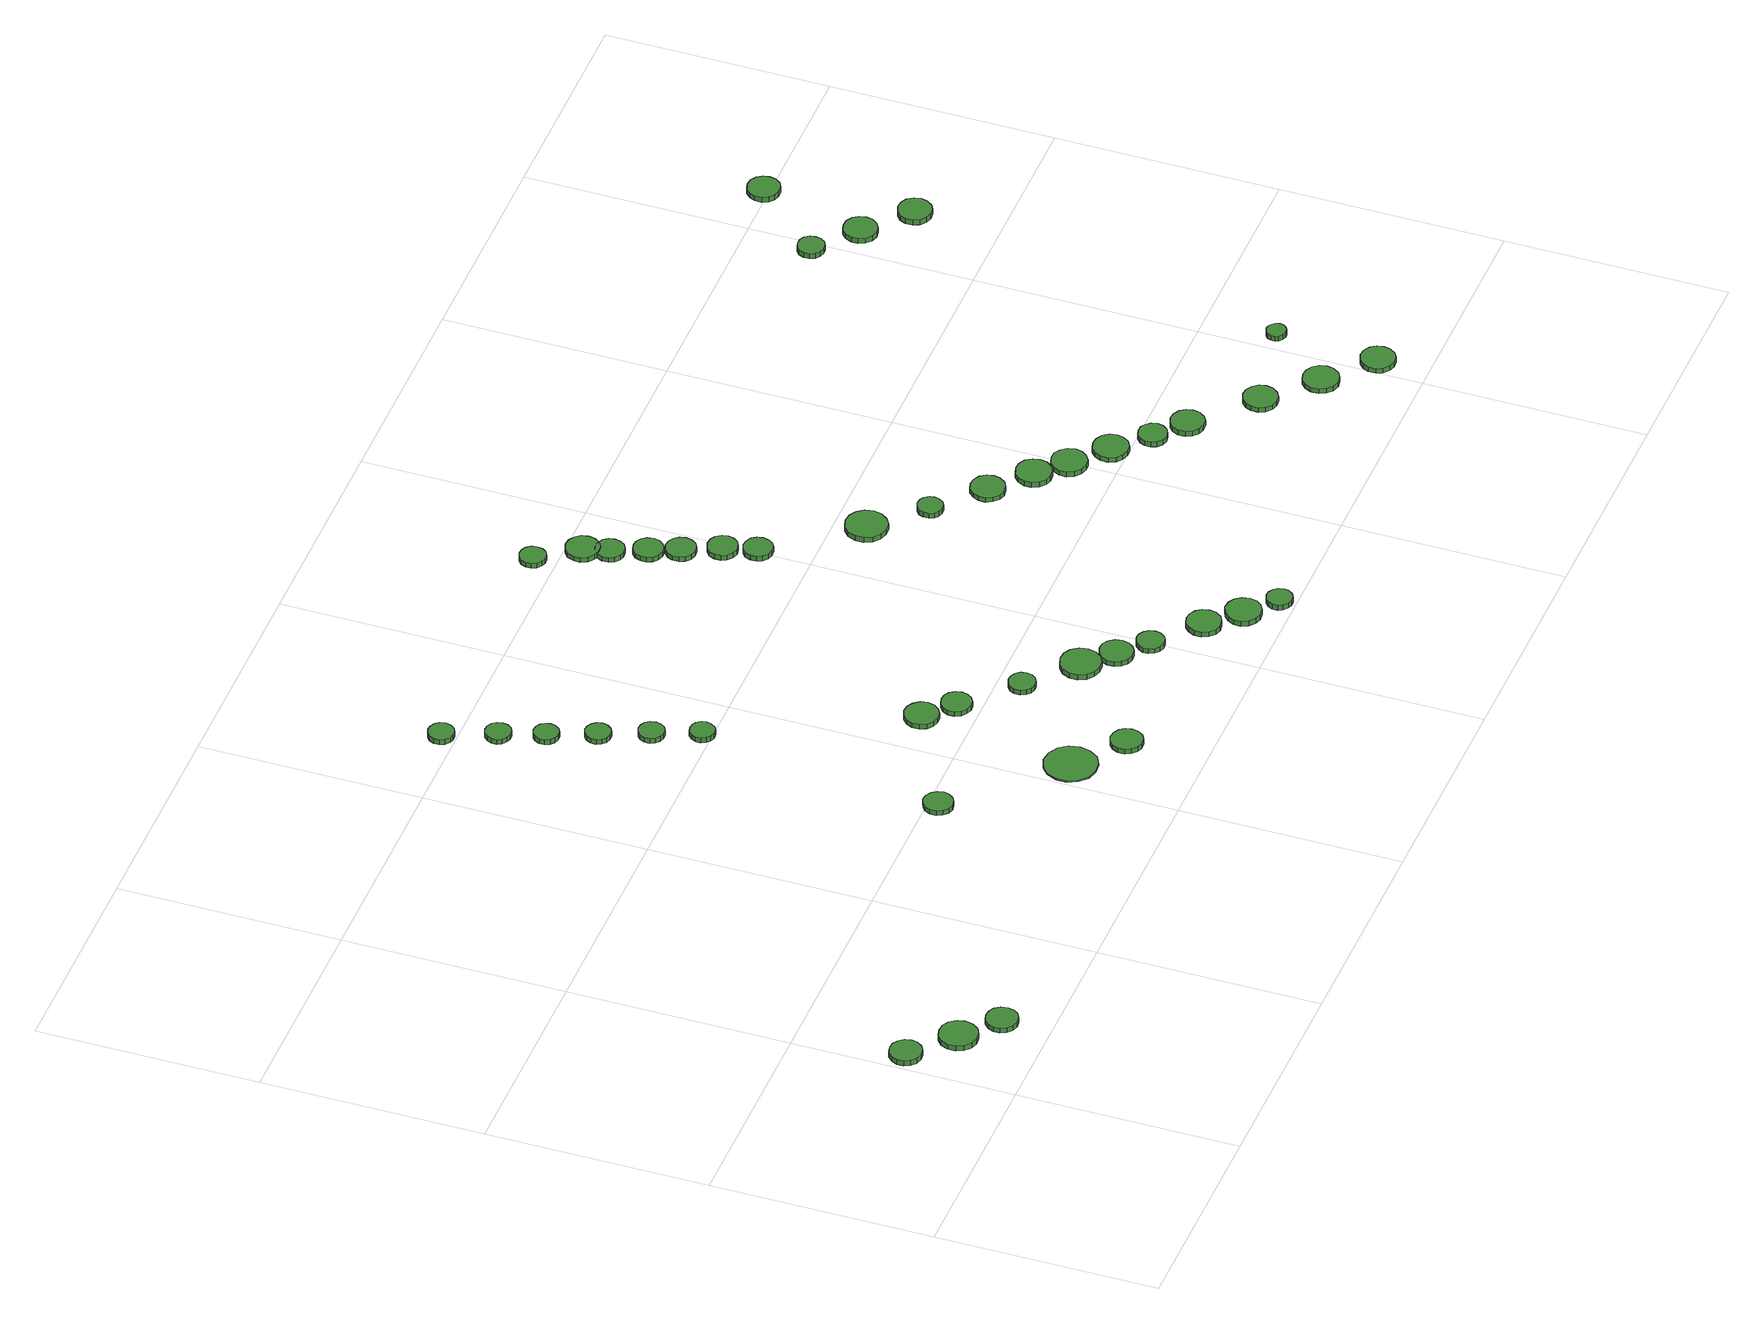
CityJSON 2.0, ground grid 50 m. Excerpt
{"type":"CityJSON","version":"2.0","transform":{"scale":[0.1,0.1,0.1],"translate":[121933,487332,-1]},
"CityObjects":{
"tree1":{"type":"SolitaryVegetationObject","attributes":{"function":"something"},"geometry":[{"type":"MultiSurface","lod":"1","boundaries":[[[0,1,2,3,4,5,6,7,8,9,10,11,12,13,14]],[[15,16,17,18,19,20,21,22,23,24,25,26,27,28,29]],[[0,29,28,1]],[[1,28,27,2]],[[2,27,26,3]],[[3,26,25,4]],[[4,25,24,5]],[[5,24,23,6]],[[6,23,22,7]],[[7,22,21,8]],[[8,21,20,9]],[[9,20,19,10]],[[10,19,18,11]],[[11,18,17,12]],[[12,17,16,13]],[[13,16,15,14]],[[14,15,29,0]]]}]},
"tree2":{"type":"SolitaryVegetationObject","attributes":{"function":"something"},"geometry":[{"type":"MultiSurface","lod":"1","boundaries":[[[30,31,32,33,34,35,36,37,38,39,40,41,42,43,44]],[[45,46,47,48,49,50,51,52,53,54,55,56,57,58,59]],[[30,59,58,31]],[[31,58,57,32]],[[32,57,56,33]],[[33,56,55,34]],[[34,55,54,35]],[[35,54,53,36]],[[36,53,52,37]],[[37,52,51,38]],[[38,51,50,39]],[[39,50,49,40]],[[40,49,48,41]],[[41,48,47,42]],[[42,47,46,43]],[[43,46,45,44]],[[44,45,59,30]]]}]},
"tree3":{"type":"SolitaryVegetationObject","attributes":{"function":"something"},"geometry":[{"type":"MultiSurface","lod":"1","boundaries":[[[60,61,62,63,64,65,66,67,68,69,70,71,72,73,74]],[[75,76,77,78,79,80,81,82,83,84,85,86,87,88,89]],[[60,89,88,61]],[[61,88,87,62]],[[62,87,86,63]],[[63,86,85,64]],[[64,85,84,65]],[[65,84,83,66]],[[66,83,82,67]],[[67,82,81,68]],[[68,81,80,69]],[[69,80,79,70]],[[70,79,78,71]],[[71,78,77,72]],[[72,77,76,73]],[[73,76,75,74]],[[74,75,89,60]]]}]},
"tree4":{"type":"SolitaryVegetationObject","attributes":{"function":"something"},"geometry":[{"type":"MultiSurface","lod":"1","boundaries":[[[90,91,92,93,94,95,96,97,98,99,100,101,102,103,104]],[[105,106,107,108,109,110,111,112,113,114,115,116,117,118,119]],[[90,119,118,91]],[[91,118,117,92]],[[92,117,116,93]],[[93,116,115,94]],[[94,115,114,95]],[[95,114,113,96]],[[96,113,112,97]],[[97,112,111,98]],[[98,111,110,99]],[[99,110,109,100]],[[100,109,108,101]],[[101,108,107,102]],[[102,107,106,103]],[[103,106,105,104]],[[104,105,119,90]]]}]},
"tree5":{"type":"SolitaryVegetationObject","attributes":{"function":"something"},"geometry":[{"type":"MultiSurface","lod":"1","boundaries":[[[120,121,122,123,124,125,126,127,128,129,130,131,132,133,134]],[[135,136,137,138,139,140,141,142,143,144,145,146,147,148,149]],[[120,149,148,121]],[[121,148,147,122]],[[122,147,146,123]],[[123,146,145,124]],[[124,145,144,125]],[[125,144,143,126]],[[126,143,142,127]],[[127,142,141,128]],[[128,141,140,129]],[[129,140,139,130]],[[130,139,138,131]],[[131,138,137,132]],[[132,137,136,133]],[[133,136,135,134]],[[134,135,149,120]]]}]},
"tree6":{"type":"SolitaryVegetationObject","attributes":{"function":"something"},"geometry":[{"type":"MultiSurface","lod":"1","boundaries":[[[150,151,152,153,154,155,156,157,158,159,160,161,162,163,164]],[[165,166,167,168,169,170,171,172,173,174,175,176,177,178,179]],[[150,179,178,151]],[[151,178,177,152]],[[152,177,176,153]],[[153,176,175,154]],[[154,175,174,155]],[[155,174,173,156]],[[156,173,172,157]],[[157,172,171,158]],[[158,171,170,159]],[[159,170,169,160]],[[160,169,168,161]],[[161,168,167,162]],[[162,167,166,163]],[[163,166,165,164]],[[164,165,179,150]]]}]},
"tree7":{"type":"SolitaryVegetationObject","attributes":{"function":"something"},"geometry":[{"type":"MultiSurface","lod":"1","boundaries":[[[180,181,182,183,184,185,186,187,188,189,190,191,192,193,194]],[[195,196,197,198,199,200,201,202,203,204,205,206,207,208,209]],[[180,209,208,181]],[[181,208,207,182]],[[182,207,206,183]],[[183,206,205,184]],[[184,205,204,185]],[[185,204,203,186]],[[186,203,202,187]],[[187,202,201,188]],[[188,201,200,189]],[[189,200,199,190]],[[190,199,198,191]],[[191,198,197,192]],[[192,197,196,193]],[[193,196,195,194]],[[194,195,209,180]]]}]},
"tree8":{"type":"SolitaryVegetationObject","attributes":{"function":"something"},"geometry":[{"type":"MultiSurface","lod":"1","boundaries":[[[210,211,212,213,214,215,216,217,218,219,220,221,222,223,224]],[[225,226,227,228,229,230,231,232,233,234,235,236,237,238,239]],[[210,239,238,211]],[[211,238,237,212]],[[212,237,236,213]],[[213,236,235,214]],[[214,235,234,215]],[[215,234,233,216]],[[216,233,232,217]],[[217,232,231,218]],[[218,231,230,219]],[[219,230,229,220]],[[220,229,228,221]],[[221,228,227,222]],[[222,227,226,223]],[[223,226,225,224]],[[224,225,239,210]]]}]},
"tree9":{"type":"SolitaryVegetationObject","attributes":{"function":"something"},"geometry":[{"type":"MultiSurface","lod":"1","boundaries":[[[240,241,242,243,244,245,246,247,248,249,250,251,252,253,254]],[[255,256,257,258,259,260,261,262,263,264,265,266,267,268,269]],[[240,269,268,241]],[[241,268,267,242]],[[242,267,266,243]],[[243,266,265,244]],[[244,265,264,245]],[[245,264,263,246]],[[246,263,262,247]],[[247,262,261,248]],[[248,261,260,249]],[[249,260,259,250]],[[250,259,258,251]],[[251,258,257,252]],[[252,257,256,253]],[[253,256,255,254]],[[254,255,269,240]]]}]},
"tree10":{"type":"SolitaryVegetationObject","attributes":{"function":"something"},"geometry":[{"type":"MultiSurface","lod":"1","boundaries":[[[270,271,272,273,274,275,276,277,278,279,280,281,282,283,284]],[[285,286,287,288,289,290,291,292,293,294,295,296,297,298,299]],[[270,299,298,271]],[[271,298,297,272]],[[272,297,296,273]],[[273,296,295,274]],[[274,295,294,275]],[[275,294,293,276]],[[276,293,292,277]],[[277,292,291,278]],[[278,291,290,279]],[[279,290,289,280]],[[280,289,288,281]],[[281,288,287,282]],[[282,287,286,283]],[[283,286,285,284]],[[284,285,299,270]]]}]},
"tree11":{"type":"SolitaryVegetationObject","attributes":{"function":"something"},"geometry":[{"type":"MultiSurface","lod":"1","boundaries":[[[300,301,302,303,304,305,306,307,308,309,310,311,312,313,314]],[[315,316,317,318,319,320,321,322,323,324,325,326,327,328,329]],[[300,329,328,301]],[[301,328,327,302]],[[302,327,326,303]],[[303,326,325,304]],[[304,325,324,305]],[[305,324,323,306]],[[306,323,322,307]],[[307,322,321,308]],[[308,321,320,309]],[[309,320,319,310]],[[310,319,318,311]],[[311,318,317,312]],[[312,317,316,313]],[[313,316,315,314]],[[314,315,329,300]]]}]},
"tree12":{"type":"SolitaryVegetationObject","attributes":{"function":"something"},"geometry":[{"type":"MultiSurface","lod":"1","boundaries":[[[330,331,332,333,334,335,336,337,338,339,340,341,342,343,344]],[[345,346,347,348,349,350,351,352,353,354,355,356,357,358,359]],[[330,359,358,331]],[[331,358,357,332]],[[332,357,356,333]],[[333,356,355,334]],[[334,355,354,335]],[[335,354,353,336]],[[336,353,352,337]],[[337,352,351,338]],[[338,351,350,339]],[[339,350,349,340]],[[340,349,348,341]],[[341,348,347,342]],[[342,347,346,343]],[[343,346,345,344]],[[344,345,359,330]]]}]},
"tree13":{"type":"SolitaryVegetationObject","attributes":{"function":"something"},"geometry":[{"type":"MultiSurface","lod":"1","boundaries":[[[360,361,362,363,364,365,366,367,368,369,370,371,372,373,374]],[[375,376,377,378,379,380,381,382,383,384,385,386,387,388,389]],[[360,389,388,361]],[[361,388,387,362]],[[362,387,386,363]],[[363,386,385,364]],[[364,385,384,365]],[[365,384,383,366]],[[366,383,382,367]],[[367,382,381,368]],[[368,381,380,369]],[[369,380,379,370]],[[370,379,378,371]],[[371,378,377,372]],[[372,377,376,373]],[[373,376,375,374]],[[374,375,389,360]]]}]},
"tree14":{"type":"SolitaryVegetationObject","attributes":{"function":"something"},"geometry":[{"type":"MultiSurface","lod":"1","boundaries":[[[390,391,392,393,394,395,396,397,398,399,400,401,402,403,404]],[[405,406,407,408,409,410,411,412,413,414,415,416,417,418,419]],[[390,419,418,391]],[[391,418,417,392]],[[392,417,416,393]],[[393,416,415,394]],[[394,415,414,395]],[[395,414,413,396]],[[396,413,412,397]],[[397,412,411,398]],[[398,411,410,399]],[[399,410,409,400]],[[400,409,408,401]],[[401,408,407,402]],[[402,407,406,403]],[[403,406,405,404]],[[404,405,419,390]]]}]},
"tree15":{"type":"SolitaryVegetationObject","attributes":{"function":"something"},"geometry":[{"type":"MultiSurface","lod":"1","boundaries":[[[420,421,422,423,424,425,426,427,428,429,430,431,432,433,434]],[[435,436,437,438,439,440,441,442,443,444,445,446,447,448,449]],[[420,449,448,421]],[[421,448,447,422]],[[422,447,446,423]],[[423,446,445,424]],[[424,445,444,425]],[[425,444,443,426]],[[426,443,442,427]],[[427,442,441,428]],[[428,441,440,429]],[[429,440,439,430]],[[430,439,438,431]],[[431,438,437,432]],[[432,437,436,433]],[[433,436,435,434]],[[434,435,449,420]]]}]},
"tree16":{"type":"SolitaryVegetationObject","attributes":{"function":"something"},"geometry":[{"type":"MultiSurface","lod":"1","boundaries":[[[450,451,452,453,454,455,456,457,458,459,460,461,462,463,464]],[[465,466,467,468,469,470,471,472,473,474,475,476,477,478,479]],[[450,479,478,451]],[[451,478,477,452]],[[452,477,476,453]],[[453,476,475,454]],[[454,475,474,455]],[[455,474,473,456]],[[456,473,472,457]],[[457,472,471,458]],[[458,471,470,459]],[[459,470,469,460]],[[460,469,468,461]],[[461,468,467,462]],[[462,467,466,463]],[[463,466,465,464]],[[464,465,479,450]]]}]},
"tree17":{"type":"SolitaryVegetationObject","attributes":{"function":"something"},"geometry":[{"type":"MultiSurface","lod":"1","boundaries":[[[480,481,482,483,484,485,486,487,488,489,490,491,492,493,494]],[[495,496,497,498,499,500,501,502,503,504,505,506,507,508,509]],[[480,509,508,481]],[[481,508,507,482]],[[482,507,506,483]],[[483,506,505,484]],[[484,505,504,485]],[[485,504,503,486]],[[486,503,502,487]],[[487,502,501,488]],[[488,501,500,489]],[[489,500,499,490]],[[490,499,498,491]],[[491,498,497,492]],[[492,497,496,493]],[[493,496,495,494]],[[494,495,509,480]]]}]},
"tree18":{"type":"SolitaryVegetationObject","attributes":{"function":"something"},"geometry":[{"type":"MultiSurface","lod":"1","boundaries":[[[510,511,512,513,514,515,516,517,518,519,520,521,522,523,524]],[[525,526,527,528,529,530,531,532,533,534,535,536,537,538,539]],[[510,539,538,511]],[[511,538,537,512]],[[512,537,536,513]],[[513,536,535,514]],[[514,535,534,515]],[[515,534,533,516]],[[516,533,532,517]],[[517,532,531,518]],[[518,531,530,519]],[[519,530,529,520]],[[520,529,528,521]],[[521,528,527,522]],[[522,527,526,523]],[[523,526,525,524]],[[524,525,539,510]]]}]},
"tree19":{"type":"SolitaryVegetationObject","attributes":{"function":"something"},"geometry":[{"type":"MultiSurface","lod":"1","boundaries":[[[540,541,542,543,544,545,546,547,548,549,550,551,552,553,554]],[[555,556,557,558,559,560,561,562,563,564,565,566,567,568,569]],[[540,569,568,541]],[[541,568,567,542]],[[542,567,566,543]],[[543,566,565,544]],[[544,565,564,545]],[[545,564,563,546]],[[546,563,562,547]],[[547,562,561,548]],[[548,561,560,549]],[[549,560,559,550]],[[550,559,558,551]],[[551,558,557,552]],[[552,557,556,553]],[[553,556,555,554]],[[554,555,569,540]]]}]},
"tree20":{"type":"SolitaryVegetationObject","attributes":{"function":"something"},"geometry":[{"type":"MultiSurface","lod":"1","boundaries":[[[570,571,572,573,574,575,576,577,578,579,580,581,582,583,584]],[[585,586,587,588,589,590,591,592,593,594,595,596,597,598,599]],[[570,599,598,571]],[[571,598,597,572]],[[572,597,596,573]],[[573,596,595,574]],[[574,595,594,575]],[[575,594,593,576]],[[576,593,592,577]],[[577,592,591,578]],[[578,591,590,579]],[[579,590,589,580]],[[580,589,588,581]],[[581,588,587,582]],[[582,587,586,583]],[[583,586,585,584]],[[584,585,599,570]]]}]},
"tree21":{"type":"SolitaryVegetationObject","attributes":{"function":"something"},"geometry":[{"type":"MultiSurface","lod":"1","boundaries":[[[600,601,602,603,604,605,606,607,608,609,610,611,612,613,614]],[[615,616,617,618,619,620,621,622,623,624,625,626,627,628,629]],[[600,629,628,601]],[[601,628,627,602]],[[602,627,626,603]],[[603,626,625,604]],[[604,625,624,605]],[[605,624,623,606]],[[606,623,622,607]],[[607,622,621,608]],[[608,621,620,609]],[[609,620,619,610]],[[610,619,618,611]],[[611,618,617,612]],[[612,617,616,613]],[[613,616,615,614]],[[614,615,629,600]]]}]},
"tree22":{"type":"SolitaryVegetationObject","attributes":{"function":"something"},"geometry":[{"type":"MultiSurface","lod":"1","boundaries":[[[630,631,632,633,634,635,636,637,638,639,640,641,642,643,644]],[[645,646,647,648,649,650,651,652,653,654,655,656,657,658,659]],[[630,659,658,631]],[[631,658,657,632]],[[632,657,656,633]],[[633,656,655,634]],[[634,655,654,635]],[[635,654,653,636]],[[636,653,652,637]],[[637,652,651,638]],[[638,651,650,639]],[[639,650,649,640]],[[640,649,648,641]],[[641,648,647,642]],[[642,647,646,643]],[[643,646,645,644]],[[644,645,659,630]]]}]},
"tree23":{"type":"SolitaryVegetationObject","attributes":{"function":"something"},"geometry":[{"type":"MultiSurface","lod":"1","boundaries":[[[660,661,662,663,664,665,666,667,668,669,670,671,672,673,674]],[[675,676,677,678,679,680,681,682,683,684,685,686,687,688,689]],[[660,689,688,661]],[[661,688,687,662]],[[662,687,686,663]],[[663,686,685,664]],[[664,685,684,665]],[[665,684,683,666]],[[666,683,682,667]],[[667,682,681,668]],[[668,681,680,669]],[[669,680,679,670]],[[670,679,678,671]],[[671,678,677,672]],[[672,677,676,673]],[[673,676,675,674]],[[674,675,689,660]]]}]},
"tree24":{"type":"SolitaryVegetationObject","attributes":{"function":"something"},"geometry":[{"type":"MultiSurface","lod":"1","boundaries":[[[690,691,692,693,694,695,696,697,698,699,700,701,702,703,704]],[[705,706,707,708,709,710,711,712,713,714,715,716,717,718,719]],[[690,719,718,691]],[[691,718,717,692]],[[692,717,716,693]],[[693,716,715,694]],[[694,715,714,695]],[[695,714,713,696]],[[696,713,712,697]],[[697,712,711,698]],[[698,711,710,699]],[[699,710,709,700]],[[700,709,708,701]],[[701,708,707,702]],[[702,707,706,703]],[[703,706,705,704]],[[704,705,719,690]]]}]},
"tree25":{"type":"SolitaryVegetationObject","attributes":{"function":"something"},"geometry":[{"type":"MultiSurface","lod":"1","boundaries":[[[720,721,722,723,724,725,726,727,728,729,730,731,732,733,734]],[[735,736,737,738,739,740,741,742,743,744,745,746,747,748,749]],[[720,749,748,721]],[[721,748,747,722]],[[722,747,746,723]],[[723,746,745,724]],[[724,745,744,725]],[[725,744,743,726]],[[726,743,742,727]],[[727,742,741,728]],[[728,741,740,729]],[[729,740,739,730]],[[730,739,738,731]],[[731,738,737,732]],[[732,737,736,733]],[[733,736,735,734]],[[734,735,749,720]]]}]},
"tree26":{"type":"SolitaryVegetationObject","attributes":{"function":"something"},"geometry":[{"type":"MultiSurface","lod":"1","boundaries":[[[750,751,752,753,754,755,756,757,758,759,760,761,762,763,764]],[[765,766,767,768,769,770,771,772,773,774,775,776,777,778,779]],[[750,779,778,751]],[[751,778,777,752]],[[752,777,776,753]],[[753,776,775,754]],[[754,775,774,755]],[[755,774,773,756]],[[756,773,772,757]],[[757,772,771,758]],[[758,771,770,759]],[[759,770,769,760]],[[760,769,768,761]],[[761,768,767,762]],[[762,767,766,763]],[[763,766,765,764]],[[764,765,779,750]]]}]},
"tree27":{"type":"SolitaryVegetationObject","attributes":{"function":"something"},"geometry":[{"type":"MultiSurface","lod":"1","boundaries":[[[780,781,782,783,784,785,786,787,788,789,790,791,792,793,794]],[[795,796,797,798,799,800,801,802,803,804,805,806,807,808,809]],[[780,809,808,781]],[[781,808,807,782]],[[782,807,806,783]],[[783,806,805,784]],[[784,805,804,785]],[[785,804,803,786]],[[786,803,802,787]],[[787,802,801,788]],[[788,801,800,789]],[[789,800,799,790]],[[790,799,798,791]],[[791,798,797,792]],[[792,797,796,793]],[[793,796,795,794]],[[794,795,809,780]]]}]},
"tree28":{"type":"SolitaryVegetationObject","attributes":{"function":"something"},"geometry":[{"type":"MultiSurface","lod":"1","boundaries":[[[810,811,812,813,814,815,816,817,818,819,820,821,822,823,824]],[[825,826,827,828,829,830,831,832,833,834,835,836,837,838,839]],[[810,839,838,811]],[[811,838,837,812]],[[812,837,836,813]],[[813,836,835,814]],[[814,835,834,815]],[[815,834,833,816]],[[816,833,832,817]],[[817,832,831,818]],[[818,831,830,819]],[[819,830,829,820]],[[820,829,828,821]],[[821,828,827,822]],[[822,827,826,823]],[[823,826,825,824]],[[824,825,839,810]]]}]},
"tree29":{"type":"SolitaryVegetationObject","attributes":{"function":"something"},"geometry":[{"type":"MultiSurface","lod":"1","boundaries":[[[840,841,842,843,844,845,846,847,848,849,850,851,852,853,854]],[[855,856,857,858,859,860,861,862,863,864,865,866,867,868,869]],[[840,869,868,841]],[[841,868,867,842]],[[842,867,866,843]],[[843,866,865,844]],[[844,865,864,845]],[[845,864,863,846]],[[846,863,862,847]],[[847,862,861,848]],[[848,861,860,849]],[[849,860,859,850]],[[850,859,858,851]],[[851,858,857,852]],[[852,857,856,853]],[[853,856,855,854]],[[854,855,869,840]]]}]},
"tree30":{"type":"SolitaryVegetationObject","attributes":{"function":"something"},"geometry":[{"type":"MultiSurface","lod":"1","boundaries":[[[870,871,872,873,874,875,876,877,878,879,880,881,882,883,884]],[[885,886,887,888,889,890,891,892,893,894,895,896,897,898,899]],[[870,899,898,871]],[[871,898,897,872]],[[872,897,896,873]],[[873,896,895,874]],[[874,895,894,875]],[[875,894,893,876]],[[876,893,892,877]],[[877,892,891,878]],[[878,891,890,879]],[[879,890,889,880]],[[880,889,888,881]],[[881,888,887,882]],[[882,887,886,883]],[[883,886,885,884]],[[884,885,899,870]]]}]},
"tree31":{"type":"SolitaryVegetationObject","attributes":{"function":"something"},"geometry":[{"type":"MultiSurface","lod":"1","boundaries":[[[900,901,902,903,904,905,906,907,908,909,910,911,912,913,914]],[[915,916,917,918,919,920,921,922,923,924,925,926,927,928,929]],[[900,929,928,901]],[[901,928,927,902]],[[902,927,926,903]],[[903,926,925,904]],[[904,925,924,905]],[[905,924,923,906]],[[906,923,922,907]],[[907,922,921,908]],[[908,921,920,909]],[[909,920,919,910]],[[910,919,918,911]],[[911,918,917,912]],[[912,917,916,913]],[[913,916,915,914]],[[914,915,929,900]]]}]},
"tree32":{"type":"SolitaryVegetationObject","attributes":{"function":"something"},"geometry":[{"type":"MultiSurface","lod":"1","boundaries":[[[930,931,932,933,934,935,936,937,938,939,940,941,942,943,944]],[[945,946,947,948,949,950,951,952,953,954,955,956,957,958,959]],[[930,959,958,931]],[[931,958,957,932]],[[932,957,956,933]],[[933,956,955,934]],[[934,955,954,935]],[[935,954,953,936]],[[936,953,952,937]],[[937,952,951,938]],[[938,951,950,939]],[[939,950,949,940]],[[940,949,948,941]],[[941,948,947,942]],[[942,947,946,943]],[[943,946,945,944]],[[944,945,959,930]]]}]},
"tree33":{"type":"SolitaryVegetationObject","attributes":{"function":"something"},"geometry":[{"type":"MultiSurface","lod":"1","boundaries":[[[960,961,962,963,964,965,966,967,968,969,970,971,972,973,974]],[[975,976,977,978,979,980,981,982,983,984,985,986,987,988,989]],[[960,989,988,961]],[[961,988,987,962]],[[962,987,986,963]],[[963,986,985,964]],[[964,985,984,965]],[[965,984,983,966]],[[966,983,982,967]],[[967,982,981,968]],[[968,981,980,969]],[[969,980,979,970]],[[970,979,978,971]],[[971,978,977,972]],[[972,977,976,973]],[[973,976,975,974]],[[974,975,989,960]]]}]},
"tree34":{"type":"SolitaryVegetationObject","attributes":{"function":"something"},"geometry":[{"type":"MultiSurface","lod":"1","boundaries":[[[990,991,992,993,994,995,996,997,998,999,1000,1001,1002,1003,1004]],[[1005,1006,1007,1008,1009,1010,1011,1012,1013,1014,1015,1016,1017,1018,1019]],[[990,1019,1018,991]],[[991,1018,1017,992]],[[992,1017,1016,993]],[[993,1016,1015,994]],[[994,1015,1014,995]],[[995,1014,1013,996]],[[996,1013,1012,997]],[[997,1012,1011,998]],[[998,1011,1010,999]],[[999,1010,1009,1000]],[[1000,1009,1008,1001]],[[1001,1008,1007,1002]],[[1002,1007,1006,1003]],[[1003,1006,1005,1004]],[[1004,1005,1019,990]]]}]},
"tree35":{"type":"SolitaryVegetationObject","attributes":{"function":"something"},"geometry":[{"type":"MultiSurface","lod":"1","boundaries":[[[1020,1021,1022,1023,1024,1025,1026,1027,1028,1029,1030,1031,1032,1033,1034]],[[1035,1036,1037,1038,1039,1040,1041,1042,1043,1044,1045,1046,1047,1048,1049]],[[1020,1049,1048,1021]],[[1021,1048,1047,1022]],[[1022,1047,1046,1023]],[[1023,1046,1045,1024]],[[1024,1045,1044,1025]],[[1025,1044,1043,1026]],[[1026,1043,1042,1027]],[[1027,1042,1041,1028]],[[1028,1041,1040,1029]],[[1029,1040,1039,1030]],[[1030,1039,1038,1031]],[[1031,1038,1037,1032]],[[1032,1037,1036,1033]],[[1033,1036,1035,1034]],[[1034,1035,1049,1020]]]}]},
"tree36":{"type":"SolitaryVegetationObject","attributes":{"function":"something"},"geometry":[{"type":"MultiSurface","lod":"1","boundaries":[[[1050,1051,1052,1053,1054,1055,1056,1057,1058,1059,1060,1061,1062,1063,1064]],[[1065,1066,1067,1068,1069,1070,1071,1072,1073,1074,1075,1076,1077,1078,1079]],[[1050,1079,1078,1051]],[[1051,1078,1077,1052]],[[1052,1077,1076,1053]],[[1053,1076,1075,1054]],[[1054,1075,1074,1055]],[[1055,1074,1073,1056]],[[1056,1073,1072,1057]],[[1057,1072,1071,1058]],[[1058,1071,1070,1059]],[[1059,1070,1069,1060]],[[1060,1069,1068,1061]],[[1061,1068,1067,1062]],[[1062,1067,1066,1063]],[[1063,1066,1065,1064]],[[1064,1065,1079,1050]]]}]},
"tree37":{"type":"SolitaryVegetationObject","attributes":{"function":"something"},"geometry":[{"type":"MultiSurface","lod":"1","boundaries":[[[1080,1081,1082,1083,1084,1085,1086,1087,1088,1089,1090,1091,1092,1093,1094]],[[1095,1096,1097,1098,1099,1100,1101,1102,1103,1104,1105,1106,1107,1108,1109]],[[1080,1109,1108,1081]],[[1081,1108,1107,1082]],[[1082,1107,1106,1083]],[[1083,1106,1105,1084]],[[1084,1105,1104,1085]],[[1085,1104,1103,1086]],[[1086,1103,1102,1087]],[[1087,1102,1101,1088]],[[1088,1101,1100,1089]],[[1089,1100,1099,1090]],[[1090,1099,1098,1091]],[[1091,1098,1097,1092]],[[1092,1097,1096,1093]],[[1093,1096,1095,1094]],[[1094,1095,1109,1080]]]}]},
"tree38":{"type":"SolitaryVegetationObject","attributes":{"function":"something"},"geometry":[{"type":"MultiSurface","lod":"1","boundaries":[[[1110,1111,1112,1113,1114,1115,1116,1117,1118,1119,1120,1121,1122,1123,1124]],[[1125,1126,1127,1128,1129,1130,1131,1132,1133,1134,1135,1136,1137,1138,1139]],[[1110,1139,1138,1111]],[[1111,1138,1137,1112]],[[1112,1137,1136,1113]],[[1113,1136,1135,1114]],[[1114,1135,1134,1115]],[[1115,1134,1133,1116]],[[1116,1133,1132,1117]],[[1117,1132,1131,1118]],[[1118,1131,1130,1119]],[[1119,1130,1129,1120]],[[1120,1129,1128,1121]],[[1121,1128,1127,1122]],[[1122,1127,1126,1123]],[[1123,1126,1125,1124]],[[1124,1125,1139,1110]]]}]},
"tree39":{"type":"SolitaryVegetationObject","attributes":{"function":"something"},"geometry":[{"type":"MultiSurface","lod":"1","boundaries":[[[1140,1141,1142,1143,1144,1145,1146,1147,1148,1149,1150,1151,1152,1153,1154]],[[1155,1156,1157,1158,1159,1160,1161,1162,1163,1164,1165,1166,1167,1168,1169]],[[1140,1169,1168,1141]],[[1141,1168,1167,1142]],[[1142,1167,1166,1143]],[[1143,1166,1165,1144]],[[1144,1165,1164,1145]],[[1145,1164,1163,1146]],[[1146,1163,1162,1147]],[[1147,1162,1161,1148]],[[1148,1161,1160,1149]],[[1149,1160,1159,1150]],[[1150,1159,1158,1151]],[[1151,1158,1157,1152]],[[1152,1157,1156,1153]],[[1153,1156,1155,1154]],[[1154,1155,1169,1140]]]}]},
"tree40":{"type":"SolitaryVegetationObject","attributes":{"function":"something"},"geometry":[{"type":"MultiSurface","lod":"1","boundaries":[[[1170,1171,1172,1173,1174,1175,1176,1177,1178,1179,1180,1181,1182,1183,1184]],[[1185,1186,1187,1188,1189,1190,1191,1192,1193,1194,1195,1196,1197,1198,1199]],[[1170,1199,1198,1171]],[[1171,1198,1197,1172]],[[1172,1197,1196,1173]],[[1173,1196,1195,1174]],[[1174,1195,1194,1175]],[[1175,1194,1193,1176]],[[1176,1193,1192,1177]],[[1177,1192,1191,1178]],[[1178,1191,1190,1179]],[[1179,1190,1189,1180]],[[1180,1189,1188,1181]],[[1181,1188,1187,1182]],[[1182,1187,1186,1183]],[[1183,1186,1185,1184]],[[1184,1185,1199,1170]]]}]},
"tree41":{"type":"SolitaryVegetationObject","attributes":{"function":"something"},"geometry":[{"type":"MultiSurface","lod":"1","boundaries":[[[1200,1201,1202,1203,1204,1205,1206,1207,1208,1209,1210,1211,1212,1213,1214]],[[1215,1216,1217,1218,1219,1220,1221,1222,1223,1224,1225,1226,1227,1228,1229]],[[1200,1229,1228,1201]],[[1201,1228,1227,1202]],[[1202,1227,1226,1203]],[[1203,1226,1225,1204]],[[1204,1225,1224,1205]],[[1205,1224,1223,1206]],[[1206,1223,1222,1207]],[[1207,1222,1221,1208]],[[1208,1221,1220,1209]],[[1209,1220,1219,1210]],[[1210,1219,1218,1211]],[[1211,1218,1217,1212]],[[1212,1217,1216,1213]],[[1213,1216,1215,1214]],[[1214,1215,1229,1200]]]}]},
"tree42":{"type":"SolitaryVegetationObject","attributes":{"function":"something"},"geometry":[{"type":"MultiSurface","lod":"1","boundaries":[[[1230,1231,1232,1233,1234,1235,1236,1237,1238,1239,1240,1241,1242,1243,1244]],[[1245,1246,1247,1248,1249,1250,1251,1252,1253,1254,1255,1256,1257,1258,1259]],[[1230,1259,1258,1231]],[[1231,1258,1257,1232]],[[1232,1257,1256,1233]],[[1233,1256,1255,1234]],[[1234,1255,1254,1235]],[[1235,1254,1253,1236]],[[1236,1253,1252,1237]],[[1237,1252,1251,1238]],[[1238,1251,1250,1239]],[[1239,1250,1249,1240]],[[1240,1249,1248,1241]],[[1241,1248,1247,1242]],[[1242,1247,1246,1243]],[[1243,1246,1245,1244]],[[1244,1245,1259,1230]]]}]},
"tree43":{"type":"SolitaryVegetationObject","attributes":{"function":"something"},"geometry":[{"type":"MultiSurface","lod":"1","boundaries":[[[1260,1261,1262,1263,1264,1265,1266,1267,1268,1269,1270,1271,1272,1273,1274]],[[1275,1276,1277,1278,1279,1280,1281,1282,1283,1284,1285,1286,1287,1288,1289]],[[1260,1289,1288,1261]],[[1261,1288,1287,1262]],[[1262,1287,1286,1263]],[[1263,1286,1285,1264]],[[1264,1285,1284,1265]],[[1265,1284,1283,1266]],[[1266,1283,1282,1267]],[[1267,1282,1281,1268]],[[1268,1281,1280,1269]],[[1269,1280,1279,1270]],[[1270,1279,1278,1271]],[[1271,1278,1277,1272]],[[1272,1277,1276,1273]],[[1273,1276,1275,1274]],[[1274,1275,1289,1260]]]}]},
"tree44":{"type":"SolitaryVegetationObject","attributes":{"function":"something"},"geometry":[{"type":"MultiSurface","lod":"1","boundaries":[[[1290,1291,1292,1293,1294,1295,1296,1297,1298,1299,1300,1301,1302,1303,1304]],[[1305,1306,1307,1308,1309,1310,1311,1312,1313,1314,1315,1316,1317,1318,1319]],[[1290,1319,1318,1291]],[[1291,1318,1317,1292]],[[1292,1317,1316,1293]],[[1293,1316,1315,1294]],[[1294,1315,1314,1295]],[[1295,1314,1313,1296]],[[1296,1313,1312,1297]],[[1297,1312,1311,1298]],[[1298,1311,1310,1299]],[[1299,1310,1309,1300]],[[1300,1309,1308,1301]],[[1301,1308,1307,1302]],[[1302,1307,1306,1303]],[[1303,1306,1305,1304]],[[1304,1305,1319,1290]]]}]}
},
"vertices":[
[77,259,27],[74,273,27],[65,285,27],[52,293,27],[38,294,27],[23,290,27],[12,280,27],[6,266,27],[6,251,27],[12,238,27],[23,228,27],[38,223,27],[52,225,27],[65,232,27],[74,244,27],[74,244,14],[65,232,14],[52,225,14],[38,223,14],[23,228,14],[12,238,14],[6,251,14],[6,266,14],[12,280,14],[23,290,14],[38,294,14],[52,293,14],[65,285,14],[74,273,14],[77,259,14],
[173,174,28],[169,191,28],[159,206,28],[143,215,28],[125,216,28],[109,211,28],[95,199,28],[88,183,28],[88,165,28],[95,149,28],[109,137,28],[125,131,28],[143,133,28],[159,142,28],[169,156,28],[169,156,15],[159,142,15],[143,133,15],[125,131,15],[109,137,15],[95,149,15],[88,165,15],[88,183,15],[95,199,15],[109,211,15],[125,216,15],[143,215,15],[159,206,15],[169,191,15],[173,174,15],
[247,106,26],[244,121,26],[236,133,26],[223,140,26],[208,142,26],[194,137,26],[183,127,26],[177,114,26],[177,99,26],[183,86,26],[194,76,26],[208,71,26],[223,73,26],[236,80,26],[244,92,26],[244,92,14],[236,80,14],[223,73,14],[208,71,14],[194,76,14],[183,86,14],[177,99,14],[177,114,14],[183,127,14],[194,137,14],[208,142,14],[223,140,14],[236,133,14],[244,121,14],[247,106,14],
[867,474,30],[864,487,30],[856,498,30],[844,505,30],[831,507,30],[818,502,30],[808,493,30],[802,481,30],[802,467,30],[808,455,30],[818,445,30],[831,441,30],[844,443,30],[856,450,30],[864,461,30],[864,461,18],[856,450,18],[844,443,18],[831,441,18],[818,445,18],[808,455,18],[802,467,18],[802,481,18],[808,493,18],[818,502,18],[831,507,18],[844,505,18],[856,498,18],[864,487,18],[867,474,18],
[1125,263,12],[1120,287,12],[1106,307,12],[1084,319,12],[1060,322,12],[1037,314,12],[1019,298,12],[1009,275,12],[1009,251,12],[1019,229,12],[1037,212,12],[1060,205,12],[1084,207,12],[1106,219,12],[1120,239,12],[1120,239,9],[1106,219,9],[1084,207,9],[1060,205,9],[1037,212,9],[1019,229,9],[1009,251,9],[1009,275,9],[1019,298,9],[1037,314,9],[1060,322,9],[1084,319,9],[1106,307,9],[1120,287,9],[1125,263,9],
[732,1533,25],[729,1545,25],[722,1554,25],[712,1560,25],[700,1561,25],[689,1558,25],[680,1550,25],[675,1539,25],[675,1527,25],[680,1516,25],[689,1508,25],[700,1505,25],[712,1506,25],[722,1512,25],[729,1521,25],[729,1521,12],[722,1512,12],[712,1506,12],[700,1505,12],[689,1508,12],[680,1516,12],[675,1527,12],[675,1539,12],[680,1550,12],[689,1558,12],[700,1561,12],[712,1560,12],[722,1554,12],[729,1545,12],[732,1533,12],
[775,1421,23],[773,1433,23],[766,1443,23],[755,1449,23],[743,1450,23],[732,1446,23],[723,1438,23],[718,1427,23],[718,1415,23],[723,1405,23],[732,1397,23],[743,1393,23],[755,1394,23],[766,1400,23],[773,1410,23],[773,1410,11],[766,1400,11],[755,1394,11],[743,1393,11],[732,1397,11],[723,1405,11],[718,1415,11],[718,1427,11],[723,1438,11],[732,1446,11],[743,1450,11],[755,1449,11],[766,1443,11],[773,1433,11],[775,1421,11],
[807,1327,23],[804,1338,23],[798,1347,23],[788,1353,23],[776,1354,23],[765,1350,23],[757,1343,23],[752,1332,23],[752,1321,23],[757,1310,23],[765,1303,23],[776,1299,23],[788,1300,23],[798,1306,23],[804,1315,23],[804,1315,10],[798,1306,10],[788,1300,10],[776,1299,10],[765,1303,10],[757,1310,10],[752,1321,10],[752,1332,10],[757,1343,10],[765,1350,10],[776,1354,10],[788,1353,10],[798,1347,10],[804,1338,10],[807,1327,10],
[846,1225,23],[843,1237,23],[836,1246,23],[826,1252,23],[814,1254,23],[803,1250,23],[794,1242,23],[789,1231,23],[789,1219,23],[794,1208,23],[803,1200,23],[814,1197,23],[826,1198,23],[836,1204,23],[843,1213,23],[843,1213,11],[836,1204,11],[826,1198,11],[814,1197,11],[803,1200,11],[794,1208,11],[789,1219,11],[789,1231,11],[794,1242,11],[803,1250,11],[814,1254,11],[826,1252,11],[836,1246,11],[843,1237,11],[846,1225,11],
[887,1121,23],[885,1133,23],[878,1143,23],[868,1148,23],[856,1150,23],[845,1146,23],[836,1138,23],[831,1127,23],[831,1115,23],[836,1105,23],[845,1097,23],[856,1093,23],[868,1094,23],[878,1100,23],[885,1110,23],[885,1110,10],[878,1100,10],[868,1094,10],[856,1093,10],[845,1097,10],[836,1105,10],[831,1115,10],[831,1127,10],[836,1138,10],[845,1146,10],[856,1150,10],[868,1148,10],[878,1143,10],[885,1133,10],[887,1121,10],
[923,1021,24],[920,1032,24],[913,1042,24],[904,1047,24],[892,1048,24],[881,1045,24],[873,1037,24],[868,1027,24],[868,1015,24],[873,1005,24],[881,997,24],[892,993,24],[904,995,24],[913,1000,24],[920,1010,24],[920,1010,11],[913,1000,11],[904,995,11],[892,993,11],[881,997,11],[873,1005,11],[868,1015,11],[868,1027,11],[873,1037,11],[881,1045,11],[892,1048,11],[904,1047,11],[913,1042,11],[920,1032,11],[923,1021,11],
[1200,175,27],[1197,189,27],[1189,201,27],[1176,208,27],[1161,210,27],[1148,205,27],[1137,195,27],[1131,182,27],[1131,167,27],[1137,154,27],[1148,144,27],[1161,140,27],[1176,141,27],[1189,148,27],[1197,160,27],[1197,160,15],[1189,148,15],[1176,141,15],[1161,140,15],[1148,144,15],[1137,154,15],[1131,167,15],[1131,182,15],[1137,195,15],[1148,205,15],[1161,210,15],[1176,208,15],[1189,201,15],[1197,189,15],[1200,175,15],
[1136,607,28],[1133,622,28],[1123,635,28],[1110,643,28],[1094,645,28],[1079,640,28],[1067,629,28],[1061,615,28],[1061,599,28],[1067,584,28],[1079,574,28],[1094,569,28],[1110,571,28],[1123,579,28],[1133,591,28],[1133,591,16],[1123,579,16],[1110,571,16],[1094,569,16],[1079,574,16],[1067,584,16],[1061,599,16],[1061,615,16],[1067,629,16],[1079,640,16],[1094,645,16],[1110,643,16],[1123,635,16],[1133,622,16],[1136,607,16],
[1195,552,26],[1192,566,26],[1184,577,26],[1172,584,26],[1158,585,26],[1145,581,26],[1134,572,26],[1128,559,26],[1128,545,26],[1134,532,26],[1145,523,26],[1158,518,26],[1172,520,26],[1184,527,26],[1192,538,26],[1192,538,14],[1184,527,14],[1172,520,14],[1158,518,14],[1145,523,14],[1134,532,14],[1128,545,14],[1128,559,14],[1134,572,14],[1145,581,14],[1158,585,14],[1172,584,14],[1184,577,14],[1192,566,14],[1195,552,14],
[1303,447,24],[1301,459,24],[1293,469,24],[1282,475,24],[1270,476,24],[1258,472,24],[1249,464,24],[1244,453,24],[1244,440,24],[1249,429,24],[1258,421,24],[1270,417,24],[1282,418,24],[1293,424,24],[1301,434,24],[1301,434,12],[1293,424,12],[1282,418,12],[1270,417,12],[1258,421,12],[1249,429,12],[1244,440,12],[1244,453,12],[1249,464,12],[1258,472,12],[1270,476,12],[1282,475,12],[1293,469,12],[1301,459,12],[1303,447,12],
[1418,352,27],[1414,371,27],[1403,386,27],[1387,395,27],[1369,397,27],[1351,391,27],[1337,379,27],[1329,362,27],[1329,343,27],[1337,326,27],[1351,314,27],[1369,308,27],[1387,310,27],[1403,319,27],[1414,334,27],[1414,334,14],[1403,319,14],[1387,310,14],[1369,308,14],[1351,314,14],[1337,326,14],[1329,343,14],[1329,362,14],[1337,379,14],[1351,391,14],[1369,397,14],[1387,395,14],[1403,386,14],[1414,371,14],[1418,352,14],
[1471,295,25],[1468,310,25],[1459,323,25],[1446,331,25],[1430,332,25],[1416,327,25],[1404,317,25],[1398,303,25],[1398,287,25],[1404,273,25],[1416,263,25],[1430,258,25],[1446,260,25],[1459,268,25],[1468,280,25],[1468,280,13],[1459,268,13],[1446,260,13],[1430,258,13],[1416,263,13],[1404,273,13],[1398,287,13],[1398,303,13],[1404,317,13],[1416,327,13],[1430,332,13],[1446,331,13],[1459,323,13],[1468,310,13],[1471,295,13],
[1523,240,25],[1521,253,25],[1513,263,25],[1502,270,25],[1489,271,25],[1477,267,25],[1468,258,25],[1462,247,25],[1462,234,25],[1468,222,25],[1477,214,25],[1489,210,25],[1502,211,25],[1513,217,25],[1521,228,25],[1521,228,13],[1513,217,13],[1502,211,13],[1489,210,13],[1477,214,13],[1468,222,13],[1462,234,13],[1462,247,13],[1468,258,13],[1477,267,13],[1489,271,13],[1502,270,13],[1513,263,13],[1521,253,13],[1523,240,13],
[1625,156,27],[1622,172,27],[1613,184,27],[1599,192,27],[1583,194,27],[1568,189,27],[1557,179,27],[1550,164,27],[1550,148,27],[1557,134,27],[1568,123,27],[1583,118,27],[1599,120,27],[1613,128,27],[1622,141,27],[1622,141,14],[1613,128,14],[1599,120,14],[1583,118,14],[1568,123,14],[1557,134,14],[1550,148,14],[1550,164,14],[1557,179,14],[1568,189,14],[1583,194,14],[1599,192,14],[1613,184,14],[1622,172,14],[1625,156,14],
[1691,91,26],[1688,107,26],[1678,121,26],[1664,129,26],[1647,131,26],[1632,125,26],[1620,114,26],[1613,99,26],[1613,83,26],[1620,68,26],[1632,57,26],[1647,52,26],[1664,54,26],[1678,62,26],[1688,75,26],[1688,75,13],[1678,62,13],[1664,54,13],[1647,52,13],[1632,57,13],[1620,68,13],[1613,83,13],[1613,99,13],[1620,114,13],[1632,125,13],[1647,131,13],[1664,129,13],[1678,121,13],[1688,107,13],[1691,91,13],
[1746,35,25],[1744,47,25],[1737,56,25],[1727,62,25],[1715,63,25],[1704,60,25],[1695,52,25],[1690,41,25],[1690,29,25],[1695,19,25],[1704,11,25],[1715,7,25],[1727,8,25],[1737,14,25],[1744,24,25],[1744,24,12],[1737,14,12],[1727,8,12],[1715,7,12],[1704,11,12],[1695,19,12],[1690,29,12],[1690,41,12],[1695,52,12],[1704,60,12],[1715,63,12],[1727,62,12],[1737,56,12],[1744,47,12],[1746,35,12],
[1342,1550,27],[1340,1562,27],[1333,1572,27],[1322,1578,27],[1310,1579,27],[1299,1575,27],[1290,1567,27],[1285,1556,27],[1285,1544,27],[1290,1533,27],[1299,1525,27],[1310,1521,27],[1322,1522,27],[1333,1528,27],[1340,1538,27],[1340,1538,15],[1333,1528,15],[1322,1522,15],[1310,1521,15],[1299,1525,15],[1290,1533,15],[1285,1544,15],[1285,1556,15],[1290,1567,15],[1299,1575,15],[1310,1579,15],[1322,1578,15],[1333,1572,15],[1340,1562,15],[1342,1550,15],
[1425,1407,24],[1422,1420,24],[1415,1431,24],[1403,1437,24],[1390,1439,24],[1377,1435,24],[1367,1426,24],[1362,1414,24],[1362,1400,24],[1367,1388,24],[1377,1379,24],[1390,1375,24],[1403,1377,24],[1415,1383,24],[1422,1394,24],[1422,1394,12],[1415,1383,12],[1403,1377,12],[1390,1375,12],[1377,1379,12],[1367,1388,12],[1362,1400,12],[1362,1414,12],[1367,1426,12],[1377,1435,12],[1390,1439,12],[1403,1437,12],[1415,1431,12],[1422,1420,12],[1425,1407,12],
[1414,1462,25],[1411,1477,25],[1402,1489,25],[1389,1497,25],[1373,1499,25],[1359,1494,25],[1347,1484,25],[1341,1469,25],[1341,1454,25],[1347,1440,25],[1359,1430,25],[1373,1425,25],[1389,1426,25],[1402,1434,25],[1411,1447,25],[1411,1447,13],[1402,1434,13],[1389,1426,13],[1373,1425,13],[1359,1430,13],[1347,1440,13],[1341,1454,13],[1341,1469,13],[1347,1484,13],[1359,1494,13],[1373,1499,13],[1389,1497,13],[1402,1489,13],[1411,1477,13],[1414,1462,13],
[1455,1332,24],[1452,1346,24],[1444,1357,24],[1432,1364,24],[1419,1365,24],[1405,1361,24],[1395,1352,24],[1390,1339,24],[1390,1325,24],[1395,1313,24],[1405,1304,24],[1419,1299,24],[1432,1301,24],[1444,1308,24],[1452,1319,24],[1452,1319,12],[1444,1308,12],[1432,1301,12],[1419,1299,12],[1405,1304,12],[1395,1313,12],[1390,1325,12],[1390,1339,12],[1395,1352,12],[1405,1361,12],[1419,1365,12],[1432,1364,12],[1444,1357,12],[1452,1346,12],[1455,1332,12],
[1480,1269,24],[1477,1282,24],[1469,1293,24],[1457,1300,24],[1443,1302,24],[1430,1298,24],[1420,1288,24],[1414,1276,24],[1414,1262,24],[1420,1249,24],[1430,1240,24],[1443,1236,24],[1457,1237,24],[1469,1244,24],[1477,1255,24],[1477,1255,12],[1469,1244,12],[1457,1237,12],[1443,1236,12],[1430,1240,12],[1420,1249,12],[1414,1262,12],[1414,1276,12],[1420,1288,12],[1430,1298,12],[1443,1302,12],[1457,1300,12],[1469,1293,12],[1477,1282,12],[1480,1269,12],
[1528,1115,30],[1525,1128,30],[1518,1139,30],[1506,1145,30],[1493,1147,30],[1480,1142,30],[1470,1134,30],[1465,1121,30],[1465,1108,30],[1470,1096,30],[1480,1087,30],[1493,1083,30],[1506,1084,30],[1518,1091,30],[1525,1102,30],[1525,1102,17],[1518,1091,17],[1506,1084,17],[1493,1083,17],[1480,1087,17],[1470,1096,17],[1465,1108,17],[1465,1121,17],[1470,1134,17],[1480,1142,17],[1493,1147,17],[1506,1145,17],[1518,1139,17],[1525,1128,17],[1528,1115,17],
[1512,1187,27],[1509,1201,27],[1501,1212,27],[1489,1219,27],[1475,1220,27],[1462,1216,27],[1451,1207,27],[1446,1194,27],[1446,1180,27],[1451,1168,27],[1462,1159,27],[1475,1154,27],[1489,1156,27],[1501,1163,27],[1509,1174,27],[1509,1174,14],[1501,1163,14],[1489,1156,14],[1475,1154,14],[1462,1159,14],[1451,1168,14],[1446,1180,14],[1446,1194,14],[1451,1207,14],[1462,1216,14],[1475,1220,14],[1489,1219,14],[1501,1212,14],[1509,1201,14],[1512,1187,14],
[1689,927,31],[1685,946,31],[1674,961,31],[1658,971,31],[1639,973,31],[1621,967,31],[1606,954,31],[1599,936,31],[1599,917,31],[1606,900,31],[1621,887,31],[1639,881,31],[1658,883,31],[1674,893,31],[1685,908,31],[1685,908,18],[1674,893,18],[1658,883,18],[1639,881,18],[1621,887,18],[1606,900,18],[1599,917,18],[1599,936,18],[1606,954,18],[1621,967,18],[1639,973,18],[1658,971,18],[1674,961,18],[1685,946,18],[1689,927,18],
[1781,825,26],[1779,836,26],[1772,846,26],[1762,852,26],[1750,853,26],[1739,849,26],[1730,841,26],[1726,831,26],[1726,819,26],[1730,808,26],[1739,801,26],[1750,797,26],[1762,798,26],[1772,804,26],[1779,814,26],[1779,814,13],[1772,804,13],[1762,798,13],[1750,797,13],[1739,801,13],[1730,808,13],[1726,819,13],[1726,831,13],[1730,841,13],[1739,849,13],[1750,853,13],[1762,852,13],[1772,846,13],[1779,836,13],[1781,825,13],
[1891,733,25],[1888,748,25],[1879,761,25],[1865,769,25],[1849,771,25],[1834,766,25],[1823,755,25],[1816,741,25],[1816,725,25],[1823,711,25],[1834,700,25],[1849,695,25],[1865,697,25],[1879,705,25],[1888,718,25],[1888,718,13],[1879,705,13],[1865,697,13],[1849,695,13],[1834,700,13],[1823,711,13],[1816,725,13],[1816,741,13],[1823,755,13],[1834,766,13],[1849,771,13],[1865,769,13],[1879,761,13],[1888,748,13],[1891,733,13],
[1974,660,25],[1971,676,25],[1961,690,25],[1947,698,25],[1930,699,25],[1915,694,25],[1903,683,25],[1896,668,25],[1896,652,25],[1903,637,25],[1915,626,25],[1930,621,25],[1947,623,25],[1961,631,25],[1971,644,25],[1971,644,12],[1961,631,12],[1947,623,12],[1930,621,12],[1915,626,12],[1903,637,12],[1896,652,12],[1896,668,12],[1903,683,12],[1915,694,12],[1930,699,12],[1947,698,12],[1961,690,12],[1971,676,12],[1974,660,12],
[2034,603,24],[2030,619,24],[2020,632,24],[2006,641,24],[1990,642,24],[1974,637,24],[1962,626,24],[1955,611,24],[1955,595,24],[1962,580,24],[1974,569,24],[1990,564,24],[2006,565,24],[2020,574,24],[2030,587,24],[2030,587,11],[2020,574,11],[2006,565,11],[1990,564,11],[1974,569,11],[1962,580,11],[1955,595,11],[1955,611,11],[1962,626,11],[1974,637,11],[1990,642,11],[2006,641,11],[2020,632,11],[2030,619,11],[2034,603,11],
[2107,537,24],[2104,553,24],[2094,566,24],[2080,574,24],[2064,576,24],[2048,571,24],[2036,560,24],[2029,545,24],[2029,529,24],[2036,514,24],[2048,503,24],[2064,498,24],[2080,499,24],[2094,508,24],[2104,521,24],[2104,521,12],[2094,508,12],[2080,499,12],[2064,498,12],[2048,503,12],[2036,514,12],[2029,529,12],[2029,545,12],[2036,560,12],[2048,571,12],[2064,576,12],[2080,574,12],[2094,566,12],[2104,553,12],[2107,537,12],
[2171,470,24],[2168,483,24],[2160,493,24],[2149,500,24],[2136,501,24],[2123,497,24],[2113,488,24],[2108,476,24],[2108,463,24],[2113,451,24],[2123,442,24],[2136,438,24],[2149,440,24],[2160,446,24],[2168,457,24],[2168,457,11],[2160,446,11],[2149,440,11],[2136,438,11],[2123,442,11],[2113,451,11],[2108,463,11],[2108,476,11],[2113,488,11],[2123,497,11],[2136,501,11],[2149,500,11],[2160,493,11],[2168,483,11],[2171,470,11],
[2238,415,24],[2235,430,24],[2226,442,24],[2213,450,24],[2197,452,24],[2183,447,24],[2171,437,24],[2165,422,24],[2165,407,24],[2171,393,24],[2183,383,24],[2197,378,24],[2213,379,24],[2226,387,24],[2235,400,24],[2235,400,11],[2226,387,11],[2213,379,11],[2197,378,11],[2183,383,11],[2171,393,11],[2165,407,11],[2165,422,11],[2171,437,11],[2183,447,11],[2197,452,11],[2213,450,11],[2226,442,11],[2235,430,11],[2238,415,11],
[2365,298,25],[2362,314,25],[2352,326,25],[2339,334,25],[2323,336,25],[2308,331,25],[2296,320,25],[2290,306,25],[2290,290,25],[2296,276,25],[2308,265,25],[2323,260,25],[2339,262,25],[2352,270,25],[2362,283,25],[2362,283,13],[2352,270,13],[2339,262,13],[2323,260,13],[2308,265,13],[2296,276,13],[2290,290,13],[2290,306,13],[2296,320,13],[2308,331,13],[2323,336,13],[2339,334,13],[2352,326,13],[2362,314,13],[2365,298,13],
[2469,201,25],[2466,217,25],[2456,230,25],[2442,238,25],[2426,240,25],[2410,235,25],[2398,224,25],[2391,209,25],[2391,192,25],[2398,177,25],[2410,166,25],[2426,161,25],[2442,163,25],[2456,171,25],[2466,185,25],[2466,185,13],[2456,171,13],[2442,163,13],[2426,161,13],[2410,166,13],[2398,177,13],[2391,192,13],[2391,209,13],[2398,224,13],[2410,235,13],[2426,240,13],[2442,238,13],[2456,230,13],[2466,217,13],[2469,201,13],
[2570,111,25],[2567,126,25],[2558,139,25],[2544,147,25],[2528,149,25],[2513,144,25],[2501,133,25],[2495,119,25],[2495,103,25],[2501,89,25],[2513,78,25],[2528,73,25],[2544,75,25],[2558,83,25],[2567,96,25],[2567,96,13],[2558,83,13],[2544,75,13],[2528,73,13],[2513,78,13],[2501,89,13],[2495,103,13],[2495,119,13],[2501,133,13],[2513,144,13],[2528,149,13],[2544,147,13],[2558,139,13],[2567,126,13],[2570,111,13],
[2566,341,26],[2564,350,26],[2558,357,26],[2551,362,26],[2542,363,26],[2533,360,26],[2526,354,26],[2523,346,26],[2523,337,26],[2526,329,26],[2533,323,26],[2542,320,26],[2551,321,26],[2558,325,26],[2564,332,26],[2564,332,13],[2558,325,13],[2551,321,13],[2542,320,13],[2533,323,13],[2526,329,13],[2523,337,13],[2523,346,13],[2526,354,13],[2533,360,13],[2542,363,13],[2551,362,13],[2558,357,13],[2564,350,13],[2566,341,13],
[2496,1349,34],[2494,1361,34],[2487,1371,34],[2476,1377,34],[2464,1378,34],[2452,1374,34],[2443,1366,34],[2438,1355,34],[2438,1343,34],[2443,1331,34],[2452,1323,34],[2464,1320,34],[2476,1321,34],[2487,1327,34],[2494,1337,34],[2494,1337,21],[2487,1327,21],[2476,1321,21],[2464,1320,21],[2452,1323,21],[2443,1331,21],[2438,1343,21],[2438,1355,21],[2443,1366,21],[2452,1374,21],[2464,1378,21],[2476,1377,21],[2487,1371,21],[2494,1361,21],[2496,1349,21],
[2593,1271,34],[2590,1286,34],[2581,1299,34],[2568,1307,34],[2552,1308,34],[2538,1304,34],[2526,1293,34],[2520,1279,34],[2520,1264,34],[2526,1250,34],[2538,1239,34],[2552,1234,34],[2568,1236,34],[2581,1244,34],[2590,1256,34],[2590,1256,21],[2581,1244,21],[2568,1236,21],[2552,1234,21],[2538,1239,21],[2526,1250,21],[2520,1264,21],[2520,1279,21],[2526,1293,21],[2538,1304,21],[2552,1308,21],[2568,1307,21],[2581,1299,21],[2590,1286,21],[2593,1271,21],
[2690,1185,34],[2686,1200,34],[2677,1213,34],[2664,1220,34],[2648,1222,34],[2634,1217,34],[2622,1207,34],[2616,1193,34],[2616,1177,34],[2622,1163,34],[2634,1153,34],[2648,1148,34],[2664,1150,34],[2677,1157,34],[2686,1170,34],[2686,1170,21],[2677,1157,21],[2664,1150,21],[2648,1148,21],[2634,1153,21],[2622,1163,21],[2616,1177,21],[2616,1193,21],[2622,1207,21],[2634,1217,21],[2648,1222,21],[2664,1220,21],[2677,1213,21],[2686,1200,21],[2690,1185,21],
[2648,1507,35],[2645,1521,35],[2637,1533,35],[2624,1541,35],[2609,1542,35],[2595,1538,35],[2584,1528,35],[2578,1514,35],[2578,1499,35],[2584,1486,35],[2595,1476,35],[2609,1472,35],[2624,1473,35],[2637,1480,35],[2645,1492,35],[2645,1492,22],[2637,1480,22],[2624,1473,22],[2609,1472,22],[2595,1476,22],[2584,1486,22],[2578,1499,22],[2578,1514,22],[2584,1528,22],[2595,1538,22],[2609,1542,22],[2624,1541,22],[2637,1533,22],[2645,1521,22],[2648,1507,22]
]}
